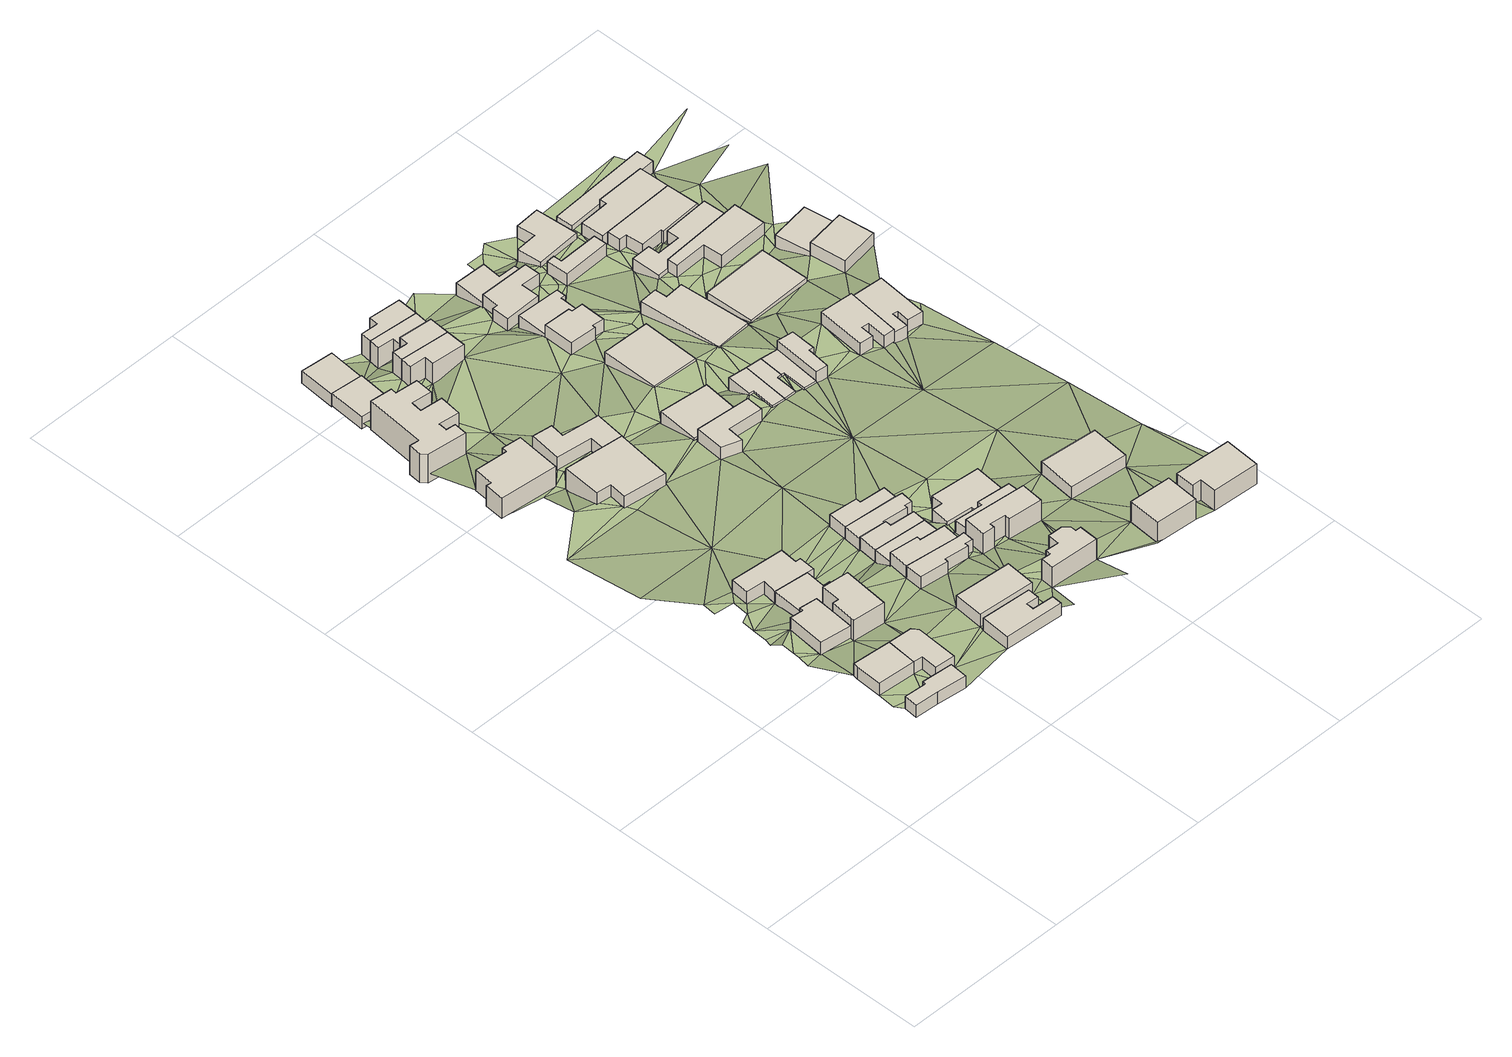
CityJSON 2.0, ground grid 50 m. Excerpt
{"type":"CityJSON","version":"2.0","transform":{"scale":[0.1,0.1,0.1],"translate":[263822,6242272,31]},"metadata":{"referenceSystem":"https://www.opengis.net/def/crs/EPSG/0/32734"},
"CityObjects":{
"building1":{"type":"Building","attributes":{"address":"76 Upper Queens Road Walmer Estate Cape Town","building":"house","building:levels":1,"building_height":4.1,"plus_code":"4FRW3C8W+J26","ground_height":56.69,"roof_height":60.79},"geometry":[{"type":"Solid","lod":"1","boundaries":[[[[0,1,2,3]],[[1,4,5,2]],[[4,6,7,5]],[[6,8,9,7]],[[8,10,11,9]],[[10,12,13,11]],[[12,0,3,13]],[[3,2,5,7,9,11,13]],[[12,10,8,6,4,1,0]]]]}]},
"building2":{"type":"Building","attributes":{"address":"Walmer Estate Cape Town","building":"house","building:levels":1,"building_height":4.1,"plus_code":"4FRW3C8V+MX9","ground_height":56.69,"roof_height":60.79},"geometry":[{"type":"Solid","lod":"1","boundaries":[[[[14,15,16,17]],[[15,18,19,16]],[[18,20,21,19]],[[20,22,23,21]],[[22,14,17,23]],[[17,16,19,21,23]],[[22,20,18,15,14]]]]}]},
"building3":{"type":"Building","attributes":{"address":"74 Upper Queens Road Walmer Estate Cape Town","building":"house","building:levels":1,"building_height":4.1,"plus_code":"4FRW3C8W+M25","ground_height":56.71,"roof_height":60.81},"geometry":[{"type":"Solid","lod":"1","boundaries":[[[[14,22,23,17]],[[22,24,25,23]],[[24,26,27,25]],[[26,28,29,27]],[[28,30,31,29]],[[30,32,33,31]],[[32,14,17,33]],[[17,23,25,27,29,31,33]],[[32,30,28,26,24,22,14]]]]}]},
"building4":{"type":"Building","attributes":{"address":"12 Lever Street Walmer Estate Cape Town","building":"house","building:levels":1,"building_height":4.1,"plus_code":"4FRW3C8W+P2R","ground_height":53.53,"roof_height":57.63},"geometry":[{"type":"Solid","lod":"1","boundaries":[[[[34,35,36,37]],[[35,38,39,36]],[[38,40,41,39]],[[40,42,43,41]],[[42,44,45,43]],[[44,46,47,45]],[[46,34,37,47]],[[37,36,39,41,43,45,47]],[[46,44,42,40,38,35,34]]]]}]},
"building5":{"type":"Building","attributes":{"address":"72 Upper Queens Road Walmer Estate Cape Town","building":"house","building:levels":2,"building_height":6.9,"plus_code":"4FRW3C8W+P3J","ground_height":53.53,"roof_height":60.43},"geometry":[{"type":"Solid","lod":"1","boundaries":[[[[34,46,48,49]],[[46,50,51,48]],[[50,52,53,51]],[[52,54,55,53]],[[54,56,57,55]],[[56,58,59,57]],[[58,34,49,59]],[[49,48,51,53,55,57,59]],[[58,56,54,52,50,46,34]]]]}]},
"building6":{"type":"Building","attributes":{"address":"70 Upper Queens Road Walmer Estate Cape Town","building":"house","building:levels":1,"building_height":4.1,"plus_code":"4FRW3C8W+Q2X","ground_height":50.37,"roof_height":54.47},"geometry":[{"type":"Solid","lod":"1","boundaries":[[[[60,61,62,63]],[[61,64,65,62]],[[64,66,67,65]],[[66,68,69,67]],[[68,70,71,69]],[[70,60,63,71]],[[63,62,65,67,69,71]],[[70,68,66,64,61,60]]]]}]},
"building7":{"type":"Building","attributes":{"address":"68 Upper Queens Road Walmer Estate Cape Town","building":"house","building:levels":1,"building_height":4.1,"plus_code":"4FRW3C8W+R2Q","ground_height":50.37,"roof_height":54.47},"geometry":[{"type":"Solid","lod":"1","boundaries":[[[[61,60,63,62]],[[60,72,73,63]],[[72,74,75,73]],[[74,76,77,75]],[[76,78,79,77]],[[78,80,81,79]],[[80,82,83,81]],[[82,84,85,83]],[[84,61,62,85]],[[62,63,73,75,77,79,81,83,85]],[[84,82,80,78,76,74,72,60,61]]]]}]},
"building8":{"type":"Building","attributes":{"address":"65 Upper Queens Road Walmer Estate Cape Town","building":"house","building:levels":1,"building_height":4.1,"plus_code":"4FRW3C8W+J48","ground_height":59.9,"roof_height":64},"geometry":[{"type":"Solid","lod":"1","boundaries":[[[[86,87,88,89]],[[87,90,91,88]],[[90,92,93,91]],[[92,94,95,93]],[[94,96,97,95]],[[96,98,99,97]],[[98,100,101,99]],[[100,86,89,101]],[[89,88,91,93,95,97,99,101]],[[100,98,96,94,92,90,87,86]]]]}]},
"building9":{"type":"Building","attributes":{"address":"3 High Street Woodstock Cape Town","building":"house","building:levels":2,"building_height":6.9,"plus_code":"4FRW3C9V+4X5","ground_height":39.77,"roof_height":46.67},"geometry":[{"type":"Solid","lod":"1","boundaries":[[[[102,103,104,105]],[[103,106,107,104]],[[106,108,109,107]],[[108,110,111,109]],[[110,112,113,111]],[[112,114,115,113]],[[114,116,117,115]],[[116,102,105,117]],[[105,104,107,109,111,113,115,117]],[[116,114,112,110,108,106,103,102]]]]}]},
"building10":{"type":"Building","attributes":{"address":"63 Upper Queens Road Walmer Estate Cape Town","building":"house","building:levels":1,"building_height":4.1,"plus_code":"4FRW3C8W+J5R","ground_height":59.9,"roof_height":64},"geometry":[{"type":"Solid","lod":"1","boundaries":[[[[118,119,120,121]],[[119,122,123,120]],[[122,124,125,123]],[[124,118,121,125]],[[121,120,123,125]],[[124,122,119,118]]]]}]},
"building11":{"type":"Building","attributes":{"address":"55A Upper Queens Road Walmer Estate Cape Town","building":"house","building:levels":1,"building_height":4.1,"plus_code":"4FRW3C8W+P5F","ground_height":56.6,"roof_height":60.7},"geometry":[{"type":"Solid","lod":"1","boundaries":[[[[126,127,128,129]],[[127,130,131,128]],[[130,132,133,131]],[[132,134,135,133]],[[134,136,137,135]],[[136,138,139,137]],[[138,140,141,139]],[[140,142,143,141]],[[142,126,129,143]],[[129,128,131,133,135,137,139,141,143]],[[142,140,138,136,134,132,130,127,126]]]]}]},
"building12":{"type":"Building","attributes":{"address":"55 Upper Queens Road Walmer Estate Cape Town","building":"house","building:levels":1,"building_height":4.1,"plus_code":"4FRW3C8W+P5R","ground_height":56.6,"roof_height":60.7},"geometry":[{"type":"Solid","lod":"1","boundaries":[[[[127,126,129,128]],[[126,144,145,129]],[[144,146,147,145]],[[146,148,149,147]],[[148,150,151,149]],[[150,127,128,151]],[[128,129,145,147,149,151]],[[150,148,146,144,126,127]]]]}]},
"building13":{"type":"Building","attributes":{"address":"13 Duke Street Woodstock Cape Town","building":"house","building:levels":3,"building_height":9.7,"plus_code":"4FRW3C9W+626","ground_height":33.23,"roof_height":42.93},"geometry":[{"type":"Solid","lod":"1","boundaries":[[[[152,153,154,155]],[[153,156,157,154]],[[156,158,159,157]],[[158,160,161,159]],[[160,162,163,161]],[[162,164,165,163]],[[164,166,167,165]],[[166,168,169,167]],[[168,170,171,169]],[[170,172,173,171]],[[172,174,175,173]],[[174,176,177,175]],[[176,178,179,177]],[[178,180,181,179]],[[180,182,183,181]],[[182,184,185,183]],[[184,152,155,185]],[[155,154,157,159,161,163,165,167,169,171,173,175,177,179,181,183,185]],[[184,182,180,178,176,174,172,170,168,166,164,162,160,158,156,153,152]]]]}]},
"building14":{"type":"Building","attributes":{"address":"54 Queens Road Woodstock Cape Town","building":"house","building:levels":2,"building_height":6.9,"plus_code":"4FRW3C9W+333","ground_height":39.77,"roof_height":46.67},"geometry":[{"type":"Solid","lod":"1","boundaries":[[[[186,187,188,189]],[[187,190,191,188]],[[190,192,193,191]],[[192,194,195,193]],[[194,196,197,195]],[[196,186,189,197]],[[189,188,191,193,195,197]],[[196,194,192,190,187,186]]]]}]},
"building15":{"type":"Building","attributes":{"address":"53 Upper Queens Road Walmer Estate Cape Town","building":"house","building:levels":1,"building_height":4.1,"plus_code":"4FRW3C8W+Q57","ground_height":53.35,"roof_height":57.45},"geometry":[{"type":"Solid","lod":"1","boundaries":[[[[198,199,200,201]],[[199,202,203,200]],[[202,204,205,203]],[[204,206,207,205]],[[206,208,209,207]],[[208,198,201,209]],[[201,200,203,205,207,209]],[[208,206,204,202,199,198]]]]}]},
"building16":{"type":"Building","attributes":{"address":"51 Upper Queens Road Walmer Estate Cape Town","building":"house","building:levels":1,"building_height":4.1,"plus_code":"4FRW3C8W+Q5M","ground_height":53.35,"roof_height":57.45},"geometry":[{"type":"Solid","lod":"1","boundaries":[[[[208,206,207,209]],[[206,210,211,207]],[[210,212,213,211]],[[212,214,215,213]],[[214,216,217,215]],[[216,208,209,217]],[[209,207,211,213,215,217]],[[216,214,212,210,206,208]]]]}]},
"building17":{"type":"Building","attributes":{"address":"11 Duke Street Woodstock Cape Town","building":"house","building:levels":1,"building_height":4.1,"plus_code":"4FRW3C9W+72R","ground_height":31.58,"roof_height":35.68},"geometry":[{"type":"Solid","lod":"1","boundaries":[[[[218,219,220,221]],[[219,222,223,220]],[[222,224,225,223]],[[224,218,221,225]],[[221,220,223,225]],[[224,222,219,218]]]]}]},
"building18":{"type":"Building","attributes":{"address":"49 Upper Queens Road Walmer Estate Cape Town","building":"house","building:levels":1,"building_height":4.1,"plus_code":"4FRW3C8W+R54","ground_height":52.74,"roof_height":56.84},"geometry":[{"type":"Solid","lod":"1","boundaries":[[[[226,227,228,229]],[[227,230,231,228]],[[230,232,233,231]],[[232,234,235,233]],[[234,236,237,235]],[[236,238,239,237]],[[238,240,241,239]],[[240,242,243,241]],[[242,226,229,243]],[[229,228,231,233,235,237,239,241,243]],[[242,240,238,236,234,232,230,227,226]]]]}]},
"building19":{"type":"Building","attributes":{"address":"47 Upper Queens Road Walmer Estate Cape Town","building":"house","building:levels":1,"building_height":4.1,"plus_code":"4FRW3C8W+R5F","ground_height":52.74,"roof_height":56.84},"geometry":[{"type":"Solid","lod":"1","boundaries":[[[[242,240,241,243]],[[240,244,245,241]],[[244,246,247,245]],[[246,248,249,247]],[[248,250,251,249]],[[250,242,243,251]],[[243,241,245,247,249,251]],[[250,248,246,244,240,242]]]]}]},
"building20":{"type":"Building","attributes":{"address":"36 Upper Keppel Street Walmer Estate Cape Town","building":"house","building:levels":2,"building_height":6.9,"plus_code":"4FRW3C8W+J6Q","ground_height":59.63,"roof_height":66.53},"geometry":[{"type":"Solid","lod":"1","boundaries":[[[[252,253,254,255]],[[253,256,257,254]],[[256,258,259,257]],[[258,260,261,259]],[[260,262,263,261]],[[262,264,265,263]],[[264,266,267,265]],[[266,268,269,267]],[[268,270,271,269]],[[270,272,273,271]],[[272,252,255,273]],[[255,254,257,259,261,263,265,267,269,271,273]],[[272,270,268,266,264,262,260,258,256,253,252]]]]}]},
"building21":{"type":"Building","attributes":{"address":"1 High Street Woodstock Cape Town","building":"house","building:levels":1,"building_height":4.1,"plus_code":"4FRW3C9W+435","ground_height":39.77,"roof_height":43.87},"geometry":[{"type":"Solid","lod":"1","boundaries":[[[[274,275,276,277]],[[275,278,279,276]],[[278,280,281,279]],[[280,282,283,281]],[[282,284,285,283]],[[284,286,287,285]],[[286,288,289,287]],[[288,274,277,289]],[[277,276,279,281,283,285,287,289]],[[288,286,284,282,280,278,275,274]]]]}]},
"building22":{"type":"Building","attributes":{"address":"9 Duke Street Woodstock Cape Town","building":"house","building:levels":1,"building_height":4.1,"plus_code":"4FRW3C9W+82M","ground_height":31.12,"roof_height":35.22},"geometry":[{"type":"Solid","lod":"1","boundaries":[[[[290,291,292,293]],[[291,294,295,292]],[[294,296,297,295]],[[296,290,293,297]],[[293,292,295,297]],[[296,294,291,290]]]]}]},
"building23":{"type":"Building","attributes":{"address":"28 Upper Keppel Street Walmer Estate Cape Town","building":"house","building:levels":2,"building_height":6.9,"plus_code":"4FRW3C8W+P69","ground_height":56.18,"roof_height":63.08},"geometry":[{"type":"Solid","lod":"1","boundaries":[[[[298,299,300,301]],[[299,302,303,300]],[[302,304,305,303]],[[304,306,307,305]],[[306,308,309,307]],[[308,310,311,309]],[[310,312,313,311]],[[312,298,301,313]],[[301,300,303,305,307,309,311,313]],[[312,310,308,306,304,302,299,298]]]]}]},
"building24":{"type":"Building","attributes":{"address":"26 Upper Keppel Street Walmer Estate Cape Town","building":"house","building:levels":1,"building_height":4.1,"plus_code":"4FRW3C8W+P7J","ground_height":56.18,"roof_height":60.28},"geometry":[{"type":"Solid","lod":"1","boundaries":[[[[298,314,315,316]],[[314,317,318,315]],[[317,319,320,318]],[[319,321,322,320]],[[321,299,323,322]],[[299,298,316,323]],[[316,315,318,320,322,323]],[[299,321,319,317,314,298]]]]}]},
"building25":{"type":"Building","attributes":{"address":"24 Upper Keppel Street Walmer Estate Cape Town","building":"house","building:levels":1,"building_height":4.1,"plus_code":"4FRW3C8W+Q76","ground_height":52.74,"roof_height":56.84},"geometry":[{"type":"Solid","lod":"1","boundaries":[[[[324,325,326,327]],[[325,328,329,326]],[[328,330,331,329]],[[330,332,333,331]],[[332,334,335,333]],[[334,336,337,335]],[[336,338,339,337]],[[338,324,327,339]],[[327,326,329,331,333,335,337,339]],[[338,336,334,332,330,328,325,324]]]]}]},
"building26":{"type":"Building","attributes":{"address":"46 Queens Road Woodstock Cape Town","building":"house","building:levels":2,"building_height":6.9,"plus_code":"4FRW3C9W+74C","ground_height":33.23,"roof_height":40.13},"geometry":[{"type":"Solid","lod":"1","boundaries":[[[[340,341,342,343]],[[341,344,345,342]],[[344,346,347,345]],[[346,348,349,347]],[[348,350,351,349]],[[350,340,343,351]],[[343,342,345,347,349,351]],[[350,348,346,344,341,340]]]]}]},
"building27":{"type":"Building","attributes":{"address":"31 Queens Road Woodstock Cape Town","building":"house","building:levels":1,"building_height":4.1,"plus_code":"4FRW3C9W+255","ground_height":46.59,"roof_height":50.69},"geometry":[{"type":"Solid","lod":"1","boundaries":[[[[352,353,354,355]],[[353,356,357,354]],[[356,358,359,357]],[[358,360,361,359]],[[360,362,363,361]],[[362,352,355,363]],[[355,354,357,359,361,363]],[[362,360,358,356,353,352]]]]}]},
"building28":{"type":"Building","attributes":{"address":"44 Queens Road Woodstock Cape Town","building":"house","building:levels":2,"building_height":6.9,"plus_code":"4FRW3C9W+73X","ground_height":33.23,"roof_height":40.13},"geometry":[{"type":"Solid","lod":"1","boundaries":[[[[340,364,365,343]],[[364,366,367,365]],[[366,368,369,367]],[[368,370,371,369]],[[370,341,342,371]],[[341,340,343,342]],[[343,365,367,369,371,342]],[[341,370,368,366,364,340]]]]}]},
"building29":{"type":"Building","attributes":{"address":"42 Queens Road Woodstock Cape Town","building":"house","building:levels":2,"building_height":6.9,"plus_code":"4FRW3C9W+84C","ground_height":31.12,"roof_height":38.02},"geometry":[{"type":"Solid","lod":"1","boundaries":[[[[372,373,374,375]],[[373,376,377,374]],[[376,378,379,377]],[[378,380,381,379]],[[380,382,383,381]],[[382,372,375,383]],[[375,374,377,379,381,383]],[[382,380,378,376,373,372]]]]}]},
"building30":{"type":"Building","attributes":{"address":"Hay Street Woodstock Cape Town","building":"house","building:levels":1,"building_height":4.1,"plus_code":"4FRW3C9W+25Q","ground_height":42.57,"roof_height":46.67},"geometry":[{"type":"Solid","lod":"1","boundaries":[[[[384,385,386,387]],[[385,388,389,386]],[[388,390,391,389]],[[390,384,387,391]],[[387,386,389,391]],[[390,388,385,384]]]]}]},
"building31":{"type":"Building","attributes":{"address":"40 Queens Road Woodstock Cape Town","building":"house","building:levels":2,"building_height":6.9,"plus_code":"4FRW3C9W+84J","ground_height":31.12,"roof_height":38.02},"geometry":[{"type":"Solid","lod":"1","boundaries":[[[[373,392,393,374]],[[392,394,395,393]],[[394,396,397,395]],[[396,398,399,397]],[[398,376,377,399]],[[376,373,374,377]],[[374,393,395,397,399,377]],[[376,398,396,394,392,373]]]]}]},
"building32":{"type":"Building","attributes":{"address":"21 Upper Keppel Street Walmer Estate Cape Town","building":"house","building:levels":2,"building_height":6.9,"plus_code":"4FRW3C8W+J97","ground_height":58.66,"roof_height":65.56},"geometry":[{"type":"Solid","lod":"1","boundaries":[[[[400,401,402,403]],[[401,404,405,402]],[[404,406,407,405]],[[406,400,403,407]],[[403,402,405,407]],[[406,404,401,400]]]]}]},
"building33":{"type":"Building","attributes":{"address":"4 Hay Street Woodstock Cape Town","building":"house","building:levels":1,"building_height":4.1,"plus_code":"4FRW3C9W+27M","ground_height":42.57,"roof_height":46.67},"geometry":[{"type":"Solid","lod":"1","boundaries":[[[[408,409,410,411]],[[409,412,413,410]],[[412,414,415,413]],[[414,416,417,415]],[[416,418,419,417]],[[418,408,411,419]],[[411,410,413,415,417,419]],[[418,416,414,412,409,408]]]]}]},
"building34":{"type":"Building","attributes":{"address":"29 Queens Road Woodstock Cape Town","building":"house","building:levels":1,"building_height":4.1,"plus_code":"4FRW3C9W+46H","ground_height":38.74,"roof_height":42.84},"geometry":[{"type":"Solid","lod":"1","boundaries":[[[[420,421,422,423]],[[421,424,425,422]],[[424,426,427,425]],[[426,420,423,427]],[[423,422,425,427]],[[426,424,421,420]]]]}]},
"building35":{"type":"Building","attributes":{"address":"17 Upper Keppel Street Walmer Estate Cape Town","building":"house","building:levels":1,"building_height":4.1,"plus_code":"4FRW3C8W+P98","ground_height":55.42,"roof_height":59.52},"geometry":[{"type":"Solid","lod":"1","boundaries":[[[[428,429,430,431]],[[429,432,433,430]],[[432,434,435,433]],[[434,428,431,435]],[[431,430,433,435]],[[434,432,429,428]]]]}]},
"building36":{"type":"Building","attributes":{"address":"27B Queens Road Woodstock Cape Town","building":"house","building:levels":1,"building_height":4.1,"plus_code":"4FRW3C9W+663","ground_height":38.74,"roof_height":42.84},"geometry":[{"type":"Solid","lod":"1","boundaries":[[[[436,437,438,439]],[[437,440,441,438]],[[440,442,443,441]],[[442,444,445,443]],[[444,446,447,445]],[[446,448,449,447]],[[448,450,451,449]],[[450,436,439,451]],[[439,438,441,443,445,447,449,451]],[[450,448,446,444,442,440,437,436]]]]}]},
"building37":{"type":"Building","attributes":{"address":"6 Hay Street Woodstock Cape Town","building":"house","building:levels":1,"building_height":4.1,"plus_code":"4FRW3C9W+27Q","ground_height":42.57,"roof_height":46.67},"geometry":[{"type":"Solid","lod":"1","boundaries":[[[[409,408,411,410]],[[408,452,453,411]],[[452,454,455,453]],[[454,456,457,455]],[[456,458,459,457]],[[458,409,410,459]],[[410,411,453,455,457,459]],[[458,456,454,452,408,409]]]]}]},
"building38":{"type":"Building","attributes":{"address":"27A Queens Road Woodstock Cape Town","building":"house","building:levels":1,"building_height":4.1,"plus_code":"4FRW3C9W+66M","ground_height":35.51,"roof_height":39.61},"geometry":[{"type":"Solid","lod":"1","boundaries":[[[[460,461,462,463]],[[461,464,465,462]],[[464,466,467,465]],[[466,468,469,467]],[[468,470,471,469]],[[470,472,473,471]],[[472,474,475,473]],[[474,460,463,475]],[[463,462,465,467,469,471,473,475]],[[474,472,470,468,466,464,461,460]]]]}]},
"building39":{"type":"Building","attributes":{"address":"8 Hay Street Woodstock Cape Town","building":"house","building:levels":1,"building_height":4.1,"plus_code":"4FRW3C9W+286","ground_height":42.57,"roof_height":46.67},"geometry":[{"type":"Solid","lod":"1","boundaries":[[[[458,456,457,459]],[[456,476,477,457]],[[476,478,479,477]],[[478,480,481,479]],[[480,482,483,481]],[[482,458,459,483]],[[459,457,477,479,481,483]],[[482,480,478,476,456,458]]]]}]},
"building40":{"type":"Building","attributes":{"address":"25 Queens Road Woodstock Cape Town","building":"house","building:levels":1,"building_height":4.1,"plus_code":"4FRW3C9W+767","ground_height":35.51,"roof_height":39.61},"geometry":[{"type":"Solid","lod":"1","boundaries":[[[[484,485,486,487]],[[485,488,489,486]],[[488,490,491,489]],[[490,492,493,491]],[[492,494,495,493]],[[494,496,497,495]],[[496,498,499,497]],[[498,484,487,499]],[[487,486,489,491,493,495,497,499]],[[498,496,494,492,490,488,485,484]]]]}]},
"building41":{"type":"Building","attributes":{"address":"1 Lever Street Walmer Estate Cape Town","building":"house","building:levels":2,"building_height":6.9,"plus_code":"4FRW3C8W+JF2","ground_height":56.95,"roof_height":63.85},"geometry":[{"type":"Solid","lod":"1","boundaries":[[[[500,501,502,503]],[[501,504,505,502]],[[504,506,507,505]],[[506,508,509,507]],[[508,510,511,509]],[[510,500,503,511]],[[503,502,505,507,509,511]],[[510,508,506,504,501,500]]]]}]},
"building42":{"type":"Building","attributes":{"address":"23 Queens Road Woodstock Cape Town","building":"house","building:levels":1,"building_height":4.1,"plus_code":"4FRW3C9W+86F","ground_height":32.73,"roof_height":36.83},"geometry":[{"type":"Solid","lod":"1","boundaries":[[[[512,513,514,515]],[[513,516,517,514]],[[516,518,519,517]],[[518,520,521,519]],[[520,522,523,521]],[[522,512,515,523]],[[515,514,517,519,521,523]],[[522,520,518,516,513,512]]]]}]},
"building43":{"type":"Building","attributes":{"address":"10 Hay Street Woodstock Cape Town","building":"house","building:levels":1,"building_height":4.1,"plus_code":"4FRW3C9W+28G","ground_height":45.6,"roof_height":49.7},"geometry":[{"type":"Solid","lod":"1","boundaries":[[[[524,525,526,527]],[[525,528,529,526]],[[528,530,531,529]],[[530,532,533,531]],[[532,534,535,533]],[[534,524,527,535]],[[527,526,529,531,533,535]],[[534,532,530,528,525,524]]]]}]},
"building44":{"type":"Building","attributes":{"building":"house","building:levels":1,"building_height":4.1,"plus_code":"4FRW3C9W+48M","ground_height":38.2,"roof_height":42.3},"geometry":[{"type":"Solid","lod":"1","boundaries":[[[[536,537,538,539]],[[537,540,541,538]],[[540,542,543,541]],[[542,544,545,543]],[[544,546,547,545]],[[546,536,539,547]],[[539,538,541,543,545,547]],[[546,544,542,540,537,536]]]]}]},
"building45":{"type":"Building","attributes":{"building":"house","building:levels":1,"building_height":4.1,"plus_code":"4FRW3C9W+787","ground_height":35.14,"roof_height":39.24},"geometry":[{"type":"Solid","lod":"1","boundaries":[[[[548,549,550,551]],[[549,552,553,550]],[[552,554,555,553]],[[554,556,557,555]],[[556,558,559,557]],[[558,548,551,559]],[[551,550,553,555,557,559]],[[558,556,554,552,549,548]]]]}]},
"building46":{"type":"Building","attributes":{"address":"12 Hay Street Woodstock Cape Town","building":"house","building:levels":1,"building_height":4.1,"plus_code":"4FRW3C9W+2C6","ground_height":45.6,"roof_height":49.7},"geometry":[{"type":"Solid","lod":"1","boundaries":[[[[560,561,562,563]],[[561,564,565,562]],[[564,566,567,565]],[[566,568,569,567]],[[568,570,571,569]],[[570,572,573,571]],[[572,574,575,573]],[[574,560,563,575]],[[563,562,565,567,569,571,573,575]],[[574,572,570,568,566,564,561,560]]]]}]},
"building47":{"type":"Building","attributes":{"address":"15 Hazeldane Road Woodstock Cape Town","building":"house","building:levels":1,"building_height":4.1,"plus_code":"4FRW3C9W+883","ground_height":32.35,"roof_height":36.45},"geometry":[{"type":"Solid","lod":"1","boundaries":[[[[576,577,578,579]],[[577,580,581,578]],[[580,582,583,581]],[[582,584,585,583]],[[584,586,587,585]],[[586,576,579,587]],[[579,578,581,583,585,587]],[[586,584,582,580,577,576]]]]}]},
"building48":{"type":"Building","attributes":{"building":"yes","building:levels":1,"building_height":4.1,"plus_code":"4FRW3C9W+49H","ground_height":37.86,"roof_height":41.96},"geometry":[{"type":"Solid","lod":"1","boundaries":[[[[588,589,590,591]],[[589,592,593,590]],[[592,594,595,593]],[[594,588,591,595]],[[591,590,593,595]],[[594,592,589,588]]]]}]},
"building49":{"type":"Building","attributes":{"address":"14 Hay Street Woodstock Cape Town","building":"house","building:levels":1,"building_height":4.1,"plus_code":"4FRW3C9W+2C9","ground_height":44.5,"roof_height":48.6},"geometry":[{"type":"Solid","lod":"1","boundaries":[[[[596,597,598,599]],[[597,600,601,598]],[[600,602,603,601]],[[602,604,605,603]],[[604,606,607,605]],[[606,608,609,607]],[[608,610,611,609]],[[610,596,599,611]],[[599,598,601,603,605,607,609,611]],[[610,608,606,604,602,600,597,596]]]]}]},
"building50":{"type":"Building","attributes":{"address":"52 Walmer Road Woodstock Cape Town","building":"house","building:levels":1,"building_height":4.1,"plus_code":"4FRW3C9W+6C6","ground_height":34.9,"roof_height":39},"geometry":[{"type":"Solid","lod":"1","boundaries":[[[[612,613,614,615]],[[613,616,617,614]],[[616,618,619,617]],[[618,620,621,619]],[[620,622,623,621]],[[622,624,625,623]],[[624,626,627,625]],[[626,628,629,627]],[[628,612,615,629]],[[615,614,617,619,621,623,625,627,629]],[[628,626,624,622,620,618,616,613,612]]]]}]},
"building51":{"type":"Building","attributes":{"address":"54 Walmer Road Woodstock Cape Town","building":"house","building:levels":1,"building_height":4.1,"plus_code":"4FRW3C9W+5CH","ground_height":37.86,"roof_height":41.96},"geometry":[{"type":"Solid","lod":"1","boundaries":[[[[630,631,632,633]],[[631,634,635,632]],[[634,636,637,635]],[[636,638,639,637]],[[638,640,641,639]],[[640,642,643,641]],[[642,630,633,643]],[[633,632,635,637,639,641,643]],[[642,640,638,636,634,631,630]]]]}]},
"building52":{"type":"Building","attributes":{"address":"50 Walmer Road Woodstock Cape Town","building":"house","building:levels":1,"building_height":4.1,"plus_code":"4FRW3C9W+6CV","ground_height":34.9,"roof_height":39},"geometry":[{"type":"Solid","lod":"1","boundaries":[[[[644,645,646,647]],[[645,648,649,646]],[[648,650,651,649]],[[650,652,653,651]],[[652,654,655,653]],[[654,656,657,655]],[[656,658,659,657]],[[658,644,647,659]],[[647,646,649,651,653,655,657,659]],[[658,656,654,652,650,648,645,644]]]]}]},
"building53":{"type":"Building","attributes":{"address":"48 Walmer Road Woodstock Cape Town","building":"house","building:levels":1,"building_height":4.1,"plus_code":"4FRW3C9W+7CJ","ground_height":34.9,"roof_height":39},"geometry":[{"type":"Solid","lod":"1","boundaries":[[[[645,644,647,646]],[[644,660,661,647]],[[660,662,663,661]],[[662,664,665,663]],[[664,666,667,665]],[[666,668,669,667]],[[668,645,646,669]],[[646,647,661,663,665,667,669]],[[668,666,664,662,660,644,645]]]]}]},
"building54":{"type":"Building","attributes":{"building":"garages","building:levels":1,"building_height":4.1,"plus_code":"4FRW3C9W+8C7","ground_height":32.02,"roof_height":36.12},"geometry":[{"type":"Solid","lod":"1","boundaries":[[[[670,671,672,673]],[[671,674,675,672]],[[674,676,677,675]],[[676,670,673,677]],[[673,672,675,677]],[[676,674,671,670]]]]}]},
"building55":{"type":"Building","attributes":{"address":"58 Walmer Road Woodstock Cape Town","building":"house","building:levels":1,"building_height":4.1,"plus_code":"4FRW3C9W+3GR","ground_height":41.14,"roof_height":45.24},"geometry":[{"type":"Solid","lod":"1","boundaries":[[[[678,679,680,681]],[[679,682,683,680]],[[682,684,685,683]],[[684,678,681,685]],[[681,680,683,685]],[[684,682,679,678]]]]}]},
"building56":{"type":"Building","attributes":{"address":"56 Walmer Road Woodstock Cape Town","building":"house","building:levels":1,"building_height":4.1,"plus_code":"4FRW3C9W+4FQ","ground_height":37.86,"roof_height":41.96},"geometry":[{"type":"Solid","lod":"1","boundaries":[[[[686,687,688,689]],[[687,690,691,688]],[[690,692,693,691]],[[692,686,689,693]],[[689,688,691,693]],[[692,690,687,686]]]]}]},
"terrain1":{"type":"TINRelief","geometry":[{"type":"CompositeSurface","lod":"1","boundaries":[[[10,6,694]],[[6,20,694]],[[8,6,10]],[[20,6,22]],[[15,695,696]],[[696,695,697]],[[695,698,697]],[[6,26,22]],[[42,699,698]],[[698,695,42]],[[15,50,695]],[[4,26,6]],[[699,42,700]],[[700,42,701]],[[14,50,15]],[[24,22,26]],[[701,42,702]],[[703,704,702]],[[26,4,28]],[[4,1,28]],[[38,702,42]],[[695,50,46]],[[705,706,707]],[[42,40,38]],[[703,702,61]],[[14,32,50]],[[61,702,38]],[[80,706,705]],[[703,82,705]],[[28,1,98]],[[82,703,61]],[[38,35,64]],[[38,64,61]],[[705,82,80]],[[708,706,709]],[[50,32,52]],[[34,58,56]],[[35,34,56]],[[84,82,61]],[[30,28,122]],[[32,30,52]],[[710,708,709]],[[28,98,96]],[[711,64,35]],[[709,706,80]],[[122,28,96]],[[56,711,35]],[[30,119,52]],[[30,122,119]],[[56,54,711]],[[711,54,68]],[[709,80,78]],[[70,68,72]],[[60,70,72]],[[130,52,119]],[[127,54,52]],[[712,710,713]],[[709,714,710]],[[96,94,122]],[[127,52,130]],[[713,710,714]],[[76,74,78]],[[54,208,68]],[[68,216,72]],[[54,127,150]],[[715,716,110]],[[119,132,130]],[[90,87,92]],[[150,208,54]],[[124,122,94]],[[717,74,72]],[[713,718,712]],[[712,187,716]],[[719,720,721]],[[187,712,718]],[[87,86,92]],[[68,208,216]],[[720,116,114]],[[78,74,722]],[[118,132,119]],[[720,114,721]],[[723,718,713]],[[717,72,216]],[[716,187,110]],[[94,92,124]],[[86,124,92]],[[709,78,724]],[[725,714,709]],[[717,722,74]],[[86,726,272]],[[272,124,86]],[[727,110,187]],[[713,714,725]],[[721,114,112]],[[132,136,134]],[[110,275,112]],[[727,275,110]],[[118,124,270]],[[728,729,730]],[[270,124,272]],[[78,722,724]],[[118,136,132]],[[731,732,184]],[[733,728,730]],[[733,730,721]],[[187,280,727]],[[112,275,274]],[[266,118,270]],[[148,146,144]],[[112,734,721]],[[725,709,735]],[[136,118,302]],[[148,736,737]],[[266,270,268]],[[176,174,178]],[[731,184,738]],[[733,721,734]],[[727,278,275]],[[136,140,138]],[[735,709,724]],[[734,112,274]],[[262,118,266]],[[144,736,148]],[[302,118,304]],[[140,136,302]],[[739,280,187]],[[178,174,740]],[[180,184,182]],[[142,144,126]],[[304,118,262]],[[278,727,280]],[[210,214,212]],[[733,734,740]],[[722,741,724]],[[140,302,299]],[[142,140,299]],[[742,743,214]],[[288,734,274]],[[738,184,180]],[[299,144,142]],[[262,266,264]],[[252,272,744]],[[321,736,144]],[[144,299,321]],[[214,210,742]],[[745,736,746]],[[321,746,736]],[[180,747,738]],[[244,741,748]],[[304,262,310]],[[210,745,332]],[[306,304,308]],[[178,740,348]],[[749,280,739]],[[332,745,746]],[[387,739,725]],[[286,750,288]],[[742,210,236]],[[341,751,738]],[[348,180,178]],[[310,262,260]],[[308,304,310]],[[236,752,742]],[[747,344,738]],[[236,210,332]],[[753,725,735]],[[317,746,321]],[[341,738,344]],[[387,725,753]],[[754,740,734]],[[747,180,348]],[[755,238,244]],[[258,256,253]],[[317,321,319]],[[735,724,756]],[[328,236,332]],[[341,370,751]],[[236,328,238]],[[757,746,317]],[[734,288,758]],[[328,332,330]],[[376,294,751]],[[749,739,759]],[[378,751,370]],[[310,260,312]],[[344,747,346]],[[312,260,258]],[[724,741,760]],[[376,751,378]],[[253,312,258]],[[759,739,387]],[[346,747,348]],[[740,754,348]],[[750,749,761]],[[762,244,238]],[[760,741,244]],[[758,288,750]],[[398,294,376]],[[253,252,401]],[[328,762,238]],[[761,749,759]],[[366,378,370]],[[760,756,724]],[[366,370,368]],[[252,763,404]],[[734,758,754]],[[366,380,378]],[[312,253,401]],[[387,753,764]],[[401,252,404]],[[765,756,358]],[[762,760,244]],[[328,325,762]],[[396,394,398]],[[766,750,761]],[[761,759,767]],[[298,312,428]],[[753,360,764]],[[358,756,760]],[[428,312,401]],[[758,750,766]],[[434,314,298]],[[759,388,767]],[[325,314,434]],[[768,754,769]],[[298,428,434]],[[767,766,761]],[[401,770,428]],[[758,771,754]],[[768,769,772]],[[773,360,358]],[[774,764,360]],[[775,358,760]],[[770,401,400]],[[764,774,388]],[[325,776,762]],[[771,769,754]],[[766,777,758]],[[776,760,762]],[[774,360,773]],[[773,358,775]],[[758,777,771]],[[772,778,779]],[[772,769,780]],[[781,774,773]],[[388,774,412]],[[782,783,779]],[[784,767,388]],[[428,770,429]],[[325,434,776]],[[785,769,771]],[[760,786,775]],[[772,780,778]],[[400,406,787]],[[785,780,769]],[[440,777,766]],[[388,412,788]],[[406,508,787]],[[770,400,429]],[[771,789,785]],[[786,760,790]],[[779,791,782]],[[787,792,400]],[[791,779,778]],[[788,784,388]],[[775,786,793]],[[508,506,787]],[[778,780,794]],[[412,409,788]],[[429,400,792]],[[528,790,760]],[[426,440,766]],[[785,789,492]],[[795,796,793]],[[797,793,786]],[[776,798,760]],[[442,440,444]],[[793,797,795]],[[434,432,776]],[[528,760,798]],[[426,444,440]],[[799,788,409]],[[446,450,448]],[[788,799,784]],[[464,450,800]],[[409,458,799]],[[472,492,789]],[[450,446,800]],[[784,799,426]],[[792,801,429]],[[444,802,446]],[[426,802,444]],[[803,799,458]],[[470,468,800]],[[446,804,800]],[[494,492,496]],[[802,804,446]],[[792,500,801]],[[426,799,804]],[[804,802,426]],[[528,532,530]],[[800,804,470]],[[496,492,472]],[[432,429,805]],[[799,803,806]],[[807,472,470]],[[566,528,798]],[[532,528,808]],[[429,801,805]],[[809,520,810]],[[811,776,432]],[[812,496,472]],[[804,807,470]],[[803,534,806]],[[798,776,811]],[[472,807,812]],[[808,528,566]],[[498,496,813]],[[814,815,520]],[[813,496,812]],[[801,500,805]],[[564,534,532]],[[520,809,816]],[[809,498,817]],[[812,807,813]],[[798,574,566]],[[498,813,817]],[[808,564,532]],[[816,814,520]],[[432,805,811]],[[809,817,816]],[[806,534,818]],[[813,819,817]],[[804,820,807]],[[808,566,564]],[[821,822,537]],[[560,574,798]],[[820,804,821]],[[806,823,824]],[[568,566,574]],[[818,534,564]],[[806,818,823]],[[814,816,825]],[[824,537,806]],[[560,798,600]],[[826,821,537]],[[572,568,574]],[[568,572,570]],[[819,827,554]],[[825,816,828]],[[829,798,811]],[[817,819,830]],[[826,820,821]],[[829,600,798]],[[820,552,807]],[[831,828,816]],[[537,832,826]],[[824,833,537]],[[564,561,818]],[[832,537,833]],[[818,834,823]],[[554,830,819]],[[832,835,826]],[[606,602,600]],[[836,552,820]],[[824,837,833]],[[552,838,554]],[[606,604,602]],[[836,838,552]],[[839,836,820]],[[600,608,606]],[[834,818,561]],[[840,839,820]],[[838,841,554]],[[830,554,841]],[[842,832,833]],[[608,600,829]],[[838,836,843]],[[830,841,844]],[[845,836,839]],[[589,837,824]],[[830,844,846]],[[586,830,846]],[[833,837,842]],[[847,586,846]],[[840,848,849]],[[839,840,850]],[[829,851,608]],[[844,841,852]],[[848,853,849]],[[849,850,840]],[[561,679,834]],[[851,610,608]],[[679,561,610]],[[854,852,841]],[[853,855,849]],[[589,834,678]],[[589,640,837]],[[679,678,834]],[[849,855,658]],[[846,856,847]],[[589,678,690]],[[670,844,852]],[[589,690,640]],[[682,679,610]],[[658,855,613]],[[690,857,640]],[[630,642,613]],[[857,642,640]],[[613,644,658]],[[670,852,660]],[[857,690,687]],[[671,856,846]],[[642,858,613]],[[644,613,858]],[[670,660,644]],[[670,644,858]],[[857,859,642]],[[642,859,858]],[[860,670,858]],[[861,671,670]]]}]}
},
"vertices":[
[170,65,257],[258,56,257],[258,56,298],[170,65,298],[263,109,257],[263,109,298],[170,117,257],[170,117,298],[169,107,257],[169,107,298],[103,112,257],[103,112,298],[99,70,257],[99,70,298],
[214,273,257],[99,283,257],[99,283,298],[214,273,298],[97,269,257],[97,269,298],[92,190,257],[92,190,298],[206,181,257],[206,181,298],
[232,178,257],[232,178,298],[228,128,257],[228,128,298],[289,124,257],[289,124,298],[298,251,257],[298,251,298],[285,268,257],[285,268,298],
[221,471,225],[226,531,225],[226,531,266],[221,471,266],[173,537,225],[173,537,266],[173,526,225],[173,526,266],[133,530,225],[133,530,266],[121,415,225],[121,415,266],[214,403,225],[214,403,266],
[214,403,294],[221,471,294],[212,391,225],[212,391,294],[309,381,225],[309,381,294],[324,520,225],[324,520,294],[245,528,225],[245,528,294],[239,470,225],[239,470,294],
[300,633,194],[197,644,194],[197,644,235],[300,633,235],[187,541,194],[187,541,235],[311,529,194],[311,529,235],[315,572,194],[315,572,235],[294,574,194],[294,574,235],
[320,631,194],[320,631,235],[324,680,194],[324,680,235],[308,681,194],[308,681,235],[313,733,194],[313,733,235],[153,747,194],[153,747,235],[148,692,194],[148,692,235],[203,687,194],[203,687,235],
[583,73,289],[519,78,289],[519,78,330],[583,73,330],[521,101,289],[521,101,330],[557,98,289],[557,98,330],[560,132,289],[560,132,330],[410,143,289],[410,143,330],[403,55,289],[403,55,330],[581,42,289],[581,42,330],
[57,1525,88],[51,1466,88],[51,1466,157],[57,1525,157],[35,1468,88],[35,1468,157],[29,1410,88],[29,1410,157],[202,1393,88],[202,1393,157],[216,1526,88],[216,1526,157],[158,1532,88],[158,1532,157],[156,1516,88],[156,1516,157],
[592,232,289],[422,246,289],[422,246,330],[592,232,330],[414,157,289],[414,157,330],[584,143,289],[584,143,330],
[599,411,256],[438,430,256],[438,430,297],[599,411,297],[434,378,256],[434,378,297],[519,368,256],[519,368,297],[521,378,256],[521,378,297],[594,370,256],[594,370,297],[595,381,256],[595,381,297],[617,378,256],[617,378,297],[621,411,256],[621,411,297],
[605,462,256],[605,462,297],[529,470,256],[529,470,297],[530,482,256],[530,482,297],[445,492,256],[445,492,297],
[84,1906,22],[64,1725,22],[64,1725,119],[84,1906,119],[36,1728,22],[36,1728,119],[32,1690,22],[32,1690,119],[45,1674,22],[45,1674,119],[163,1661,22],[163,1661,119],[167,1700,22],[167,1700,119],[139,1703,22],[139,1703,119],[141,1729,22],[141,1729,119],[203,1722,22],[203,1722,119],[211,1788,22],[211,1788,119],[144,1795,22],[144,1795,119],[148,1828,22],[148,1828,119],[209,1821,22],[209,1821,119],[214,1875,22],[214,1875,119],[147,1882,22],[147,1882,119],[149,1899,22],[149,1899,119],
[392,1351,88],[213,1370,88],[213,1370,157],[392,1351,157],[203,1255,88],[203,1255,157],[248,1250,88],[248,1250,157],[241,1198,88],[241,1198,157],[370,1181,88],[370,1181,157],
[445,492,223],[530,482,223],[530,482,264],[445,492,264],[531,494,223],[531,494,264],[607,486,223],[607,486,264],[610,534,223],[610,534,264],[451,548,223],[451,548,264],
[614,574,223],[614,574,264],[540,581,223],[540,581,264],[541,599,223],[541,599,264],[457,606,223],[457,606,264],
[187,2037,6],[91,2046,6],[91,2046,47],[187,2037,47],[81,1935,6],[81,1935,47],[176,1926,6],[176,1926,47],
[457,606,217],[541,599,217],[541,599,258],[457,606,258],[542,608,217],[542,608,258],[618,600,217],[618,600,258],[619,609,217],[619,609,258],[641,607,217],[641,607,258],[645,644,217],[645,644,258],[625,647,217],[625,647,258],[463,662,217],[463,662,258],
[629,689,217],[629,689,258],[552,696,217],[552,696,258],[553,711,217],[553,711,258],[468,719,217],[468,719,258],
[785,119,286],[788,176,286],[788,176,355],[785,119,355],[772,177,286],[772,177,355],[773,194,286],[773,194,355],[756,210,286],[756,210,355],[714,212,286],[714,212,355],[711,177,286],[711,177,355],[670,180,286],[670,180,355],[669,164,286],[669,164,355],[641,166,286],[641,166,355],[638,128,286],[638,128,355],
[261,1528,88],[248,1431,88],[248,1431,129],[261,1528,129],[354,1418,88],[354,1418,129],[349,1377,88],[349,1377,129],[413,1369,88],[413,1369,129],[425,1463,88],[425,1463,129],[314,1477,88],[314,1477,129],[320,1520,88],[320,1520,129],
[91,2046,1],[187,2037,1],[187,2037,42],[91,2046,42],[198,2148,1],[198,2148,42],[101,2157,1],[101,2157,42],
[823,404,252],[638,422,252],[638,422,321],[823,404,321],[632,356,252],[632,356,321],[667,353,252],[667,353,321],[669,368,252],[669,368,321],[716,363,252],[716,363,321],[714,347,252],[714,347,321],[816,337,252],[816,337,321],
[824,454,252],[824,454,293],[823,404,293],[725,464,252],[725,464,293],[724,450,252],[724,450,293],[640,458,252],[640,458,293],[638,422,293],
[824,454,217],[836,571,217],[836,571,258],[824,454,258],[689,585,217],[689,585,258],[686,548,217],[686,548,258],[654,551,217],[654,551,258],[649,494,217],[649,494,258],[727,486,217],[727,486,258],[725,464,217],[725,464,258],
[410,1960,22],[263,1974,22],[263,1974,91],[410,1960,91],[258,1941,22],[258,1941,91],[307,1937,22],[307,1937,91],[305,1909,22],[305,1909,91],[406,1900,22],[406,1900,91],
[500,1120,156],[556,1100,156],[556,1100,197],[500,1120,197],[561,1150,156],[561,1150,197],[667,1142,156],[667,1142,197],[671,1192,156],[671,1192,197],[507,1205,156],[507,1205,197],
[415,2021,22],[415,2021,91],[315,2030,22],[315,2030,91],[312,2003,22],[312,2003,91],[266,2007,22],[266,2007,91],
[415,2021,1],[421,2077,1],[421,2077,70],[415,2021,70],[272,2090,1],[272,2090,70],[268,2058,1],[268,2058,70],[317,2054,1],[317,2054,70],[315,2030,1],[315,2030,70],
[507,1217,116],[652,1202,116],[652,1202,157],[507,1217,157],[666,1327,116],[666,1327,157],[520,1342,116],[520,1342,157],
[425,2139,1],[425,2139,70],[330,2147,1],[330,2147,70],[327,2119,1],[327,2119,70],[276,2122,1],[276,2122,70],
[1070,148,277],[946,157,277],[946,157,346],[1070,148,346],[938,58,277],[938,58,346],[1062,49,277],[1062,49,346],
[763,1156,116],[777,1299,116],[777,1299,157],[763,1156,157],[721,1305,116],[721,1305,157],[715,1230,116],[715,1230,157],[730,1229,116],[730,1229,157],[723,1160,116],[723,1160,157],
[606,1615,77],[601,1443,77],[601,1443,118],[606,1615,118],[743,1438,77],[743,1438,118],[748,1611,77],[748,1611,118],
[929,341,244],[1101,324,244],[1101,324,285],[929,341,285],[1112,439,244],[1112,439,285],[941,456,244],[941,456,285],
[573,1786,77],[571,1696,77],[571,1696,118],[573,1786,118],[652,1692,77],[652,1692,118],[652,1701,77],[652,1701,118],[687,1697,77],[687,1697,118],[689,1772,77],[689,1772,118],[655,1773,77],[655,1773,118],[654,1783,77],[654,1783,118],
[800,1155,116],[800,1155,157],[804,1219,116],[804,1219,157],[818,1220,116],[818,1220,157],[824,1295,116],[824,1295,157],
[573,1786,45],[654,1783,45],[654,1783,86],[573,1786,86],[655,1792,45],[655,1792,86],[691,1791,45],[691,1791,86],[693,1846,45],[693,1846,86],[706,1846,45],[706,1846,86],[707,1874,45],[707,1874,86],[577,1879,45],[577,1879,86],
[828,1219,116],[828,1219,157],[822,1147,116],[822,1147,157],[861,1143,116],[861,1143,157],[876,1289,116],[876,1289,157],
[569,1993,45],[566,1942,45],[566,1942,86],[569,1993,86],[550,1942,45],[550,1942,86],[549,1889,45],[549,1889,86],[660,1892,45],[660,1892,86],[660,1947,45],[660,1947,86],[718,1946,45],[718,1946,86],[718,1992,45],[718,1992,86],
[1276,146,260],[1109,158,260],[1109,158,328],[1276,146,328],[1105,101,260],[1105,101,328],[1132,99,260],[1132,99,328],[1129,49,260],[1129,49,328],[1268,40,260],[1268,40,328],
[569,1993,17],[718,1992,17],[718,1992,58],[569,1993,58],[717,2028,17],[717,2028,58],[664,2029,17],[664,2029,58],[669,2086,17],[669,2086,58],[574,2089,17],[574,2089,58],
[876,1289,146],[861,1143,146],[861,1143,187],[876,1289,187],[897,1140,146],[897,1140,187],[905,1209,146],[905,1209,187],[919,1208,146],[919,1208,187],[924,1283,146],[924,1283,187],
[926,1437,72],[911,1649,72],[911,1649,113],[926,1437,113],[855,1645,72],[855,1645,113],[853,1682,72],[853,1682,113],[799,1679,72],[799,1679,113],[817,1429,72],[817,1429,113],
[766,1964,41],[768,1898,41],[768,1898,82],[766,1964,82],[911,1903,41],[911,1903,82],[910,1943,41],[910,1943,82],[791,1940,41],[791,1940,82],[790,1965,41],[790,1965,82],
[1102,1110,146],[1121,1274,146],[1121,1274,187],[1102,1110,187],[1023,1282,146],[1023,1282,187],[1009,1136,146],[1009,1136,187],[1049,1132,146],[1049,1132,187],[1052,1172,146],[1052,1172,187],[1074,1170,146],[1074,1170,187],[1069,1112,146],[1069,1112,187],
[826,2123,13],[830,2069,13],[830,2069,55],[826,2123,55],[767,2065,13],[767,2065,55],[772,1992,13],[772,1992,55],[908,2001,13],[908,2001,55],[899,2128,13],[899,2128,55],
[1142,1446,69],[1138,1592,69],[1138,1592,110],[1142,1446,110],[936,1586,69],[936,1586,110],[940,1440,69],[940,1440,110],
[1121,1274,135],[1102,1110,135],[1102,1110,176],[1121,1274,176],[1142,1105,135],[1142,1105,176],[1147,1159,135],[1147,1159,176],[1161,1156,135],[1161,1156,176],[1157,1117,135],[1157,1117,176],[1204,1111,135],[1204,1111,176],[1219,1267,135],[1219,1267,176],
[1191,1751,39],[1187,1837,39],[1187,1837,80],[1191,1751,80],[1048,1829,39],[1048,1829,80],[1048,1792,39],[1048,1792,80],[978,1790,39],[978,1790,80],[977,1823,39],[977,1823,80],[919,1822,39],[919,1822,80],[920,1735,39],[920,1735,80],[954,1736,39],[954,1736,80],
[1191,1751,69],[954,1736,69],[954,1736,110],[1191,1751,110],[955,1705,69],[955,1705,110],[1052,1709,69],[1052,1709,110],[1055,1650,69],[1055,1650,110],[1211,1657,69],[1211,1657,110],[1207,1752,69],[1207,1752,110],
[1165,1939,39],[944,1931,39],[944,1931,80],[1165,1939,80],[946,1891,39],[946,1891,80],[969,1891,39],[969,1891,80],[972,1838,39],[972,1838,80],[1040,1841,39],[1040,1841,80],[1040,1835,39],[1040,1835,80],[1169,1842,39],[1169,1842,80],
[1162,2029,39],[1162,2029,80],[1013,2024,39],[1013,2024,80],[1014,2003,39],[1014,2003,80],[924,1999,39],[924,1999,80],[926,1930,39],[926,1930,80],
[1224,2046,10],[1221,2097,10],[1221,2097,51],[1224,2046,51],[920,2080,10],[920,2080,51],[922,2029,10],[922,2029,51],
[1214,1503,101],[1227,1397,101],[1227,1397,142],[1214,1503,142],[1346,1415,101],[1346,1415,142],[1334,1520,101],[1334,1520,142],
[1334,1520,69],[1319,1624,69],[1319,1624,110],[1334,1520,110],[1199,1607,69],[1199,1607,110],[1214,1503,69],[1214,1503,110],
[88,136,257],[121,415,227],[70,409,227],[76,445,227],[77,466,227],[80,505,227],[82,547,196],[87,569,196],[90,613,196],[122,666,196],[94,652,196],[127,717,196],[70,764,196],[66,723,196],[6,915,162],[255,915,160],[6,1165,126],[311,529,225],[142,1272,124],[241,1198,124],[255,1165,124],[29,1410,90],[154,1387,88],[463,662,223],[203,1255,124],[45,1674,56],[57,1525,90],[163,1661,52],[468,719,223],[248,1250,124],[504,915,192],[370,1181,124],[603,19,325],[255,1415,88],[141,1729,52],[139,1703,52],[167,1700,52],[81,1935,28],[84,1906,28],[203,1722,52],[255,1665,52],[500,1120,157],[607,486,256],[531,494,256],[176,1926,22],[392,1351,120],[211,1788,52],[553,711,223],[618,600,223],[542,608,223],[775,3,321],[610,534,256],[649,494,252],[255,1915,22],[552,696,223],[413,1369,120],[425,1463,120],[187,2037,22],[619,609,223],[507,1205,157],[406,1900,47],[625,647,223],[556,1100,157],[727,486,252],[504,1665,82],[520,1342,120],[753,915,190],[504,1415,120],[753,665,217],[928,33,311],[652,1202,156],[561,1150,157],[606,1615,82],[601,1443,120],[410,1960,47],[504,1915,47],[1002,165,277],[573,1786,82],[415,2021,47],[723,1160,156],[715,1230,156],[763,1156,156],[1002,665,212],[571,1696,82],[569,1993,47],[421,2077,20],[550,1942,47],[730,1229,156],[504,2165,20],[425,2139,20],[743,1438,116],[549,1889,47],[822,1147,156],[1105,101,277],[753,1415,116],[577,1879,47],[861,1143,156],[574,2089,20],[1109,158,277],[800,1155,156],[566,1942,47],[818,1220,156],[804,1219,156],[828,1219,156],[1002,915,181],[817,1429,116],[691,1791,77],[1252,165,260],[753,1665,77],[876,1289,156],[799,1679,77],[1252,415,226],[926,1437,108],[768,1898,45],[1002,1165,146],[717,2028,45],[664,2029,45],[1252,665,200],[753,1915,45],[766,1964,45],[724,2143,17],[672,2143,17],[767,2065,17],[772,1992,45],[1002,1415,108],[790,1965,45],[919,1822,41],[853,1682,77],[855,1645,77],[940,1440,108],[936,1586,72],[753,2165,17],[920,1735,72],[791,1940,45],[826,2123,17],[1252,915,168],[908,2001,41],[830,2069,17],[955,1705,72],[1002,1665,72],[1142,1446,101],[954,1736,72],[946,1891,41],[1055,1650,72],[926,1930,41],[972,1838,41],[977,1823,41],[924,1999,41],[1052,1709,72],[944,1931,41],[922,2029,41],[969,1891,41],[920,2080,13],[907,2138,13],[978,1790,72],[1040,1835,41],[1040,1841,41],[1252,1165,135],[1013,2024,41],[1048,1792,41],[1014,2003,41],[1048,1829,41],[1200,2155,10],[1252,1665,69],[1252,1915,39],[1421,1846,38],[1403,1962,38],[1446,2144,9]
]}
